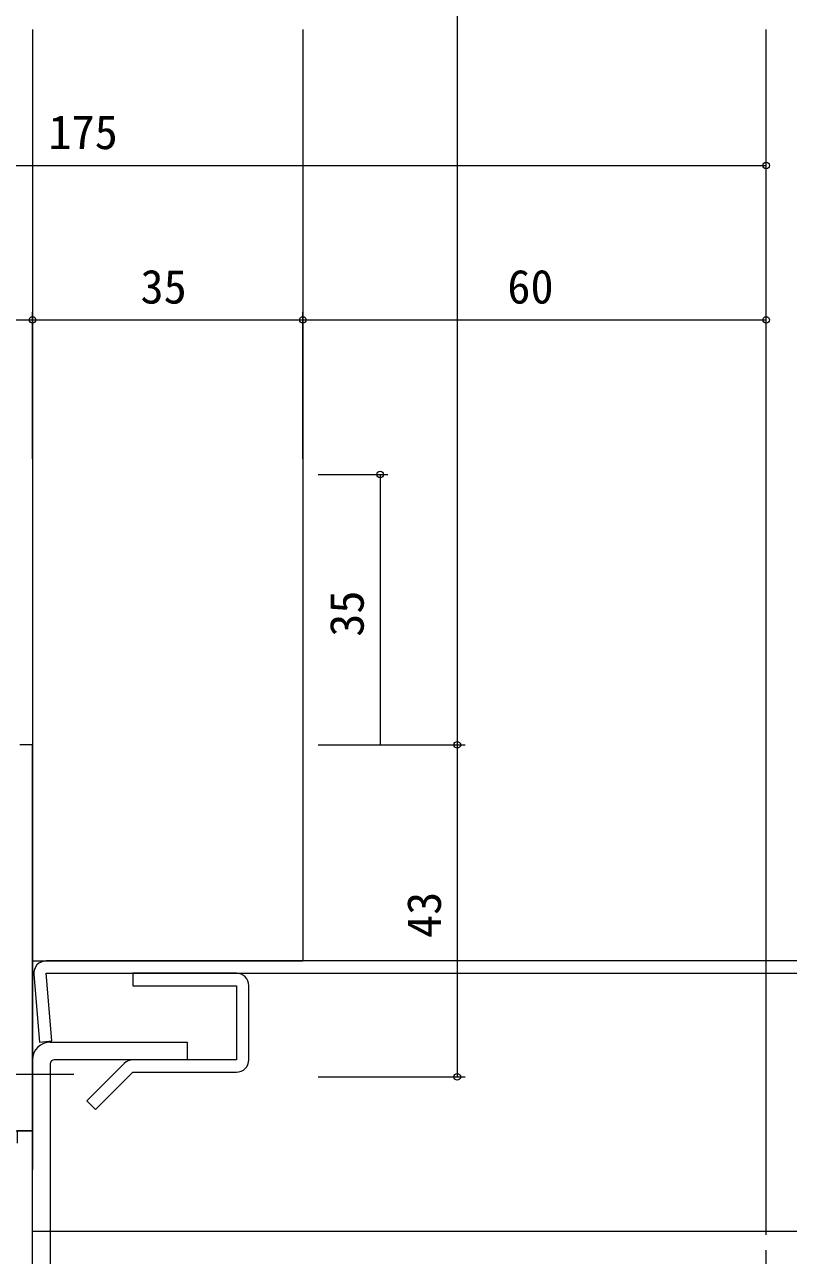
# Model space of a CAD drawing. Units: millimetres, scale not verified. Extents: x -567 to 567, y -403 to 403.
# Drawn here: x -343.8 to -244.9, y -157.6 to 1.7 of the extents above; entities that cross this region are included whole.
import ezdxf
from ezdxf.enums import TextEntityAlignment as Align

# ---------------------------------------------------------------- set-up
doc = ezdxf.new("R2010")
doc.units = ezdxf.units.MM
doc.header["$LTSCALE"] = 2
doc.linetypes.add('CHAIN2', pattern=[12, 9, -1, 1, -1])
doc.linetypes.add('DASHED3', pattern=[4, 3, -1])
for name, color, linetype, lineweight in [('0-1_USER1', 2, 'Continuous', 9), ('0-2_YKK_ZWAK', 4, 'Continuous', 9), ('0-4_YKK_12', 6, 'Continuous', 9), ('0-5_YKK_13', 7, 'Continuous', 9), ('0-6_YKK_D', 3, 'Continuous', 9)]:
    doc.layers.add(name, color=color, linetype=linetype, lineweight=lineweight)
doc.styles.add('ＭＳ ゴシック', font='')
doc.styles.get('ＭＳ ゴシック').set_extended_font_data('MS Gothic')

msp = doc.modelspace()

# ---------------------------------------------------------------- linework, layer by layer
at = {"layer": '0-1_USER1'}
for p, q in [((-342.726, 1.131), (-342.726, -146.5)), ((-307.726, 1.131), (-307.726, -119.5)), ((-247.726, -154.5), (-247.726, 1.131)), ((-342.726, -119.5), (-307.726, -119.5))]:
    msp.add_line(p, q, dxfattribs=at)
at = {"layer": '0-1_USER1', "linetype": 'DASHED3'}
msp.add_line((-247.726, -250.943), (-247.726, -154.5), dxfattribs=at)
at = {"layer": '0-2_YKK_ZWAK'}
for p, q in [((-212.726, -119.5), (-340.98, -119.5)), ((-314.726, -132.3), (-314.726, -122.7)), ((-322.726, -132.3), (-339.926, -132.3))]:
    msp.add_line(p, q, dxfattribs=at)
at = {"layer": '0-2_YKK_ZWAK', "linetype": 'CHAIN2'}
msp.add_line((-337.373, -134.2), (-352.056, -134.2), dxfattribs=at)
at = {"layer": '0-2_YKK_ZWAK'}
for points in [[(-342.574, -121.239), (-341.807, -130), (-340.213, -129.861), (-340.98, -121.1), (-212.726, -121.1)], [(-316.326, -121.1), (-329.726, -121.1), (-329.726, -122.7), (-316.326, -122.7), (-316.326, -132.3), (-329.726, -132.3)], [(-340.426, -130), (-322.726, -130), (-322.726, -132.3)], [(-340.426, -132.8), (-340.426, -170), (-342.726, -170), (-342.726, -132.3)], [(-330.857, -132.769), (-335.692, -137.603), (-334.561, -138.735)], [(-334.561, -138.735), (-329.726, -133.9), (-316.326, -133.9)]]:
    msp.add_lwpolyline(points, dxfattribs=at)
for centre, radius, start, end in [((-340.98, -121.1), 1.6, 90, 185), ((-316.326, -122.7), 1.6, 0, 90), ((-340.426, -132.3), 2.3, 90, 180), ((-339.926, -132.8), 0.5, 90, 180), ((-329.726, -133.9), 1.6, 90, 135), ((-316.326, -132.3), 1.6, 270, 0)]:
    msp.add_arc(centre, radius, start, end, dxfattribs=at)
at = {"layer": '0-4_YKK_12'}
for p, q in [((-287.726, 112.201), (-287.726, -91.5)), ((-247.726, -54.5), (-247.726, -15.5)), ((-422.726, -16.5), (-247.726, -16.5)), ((-412.726, -36.5), (-342.726, -36.5)), ((-342.726, -54.5), (-342.726, -35.5)), ((-342.726, -54.5), (-342.726, -35.5)), ((-342.726, -36.5), (-307.726, -36.5)), ((-307.726, -54.5), (-307.726, -35.5)), ((-307.726, -54.5), (-307.726, -35.5)), ((-307.726, -36.5), (-247.726, -36.5)), ((-247.726, -54.5), (-247.726, -35.5)), ((-305.726, -56.5), (-296.726, -56.5)), ((-297.726, -56.5), (-297.726, -91.5)), ((-305.726, -91.5), (-286.726, -91.5)), ((-305.726, -91.5), (-286.726, -91.5)), ((-287.726, -91.5), (-287.726, -134.5)), ((-305.726, -134.5), (-286.726, -134.5))]:
    msp.add_line(p, q, dxfattribs=at)
for centre in [(-247.726, -16.5), (-342.726, -36.5), (-342.726, -36.5), (-307.726, -36.5), (-307.726, -36.5), (-247.726, -36.5), (-297.726, -56.5), (-287.726, -91.5), (-287.726, -91.5), (-287.726, -134.5)]:
    msp.add_circle(centre, 0.425, dxfattribs=at)
at = {"layer": '0-5_YKK_13'}
for points in [[(-346.268, -141.5), (-342.726, -141.5), (-342.726, -91.5), (-344.356, -91.5)], [(-342.726, -194.5), (-342.726, -141.5), (-344.726, -141.5), (-344.726, -143.1)]]:
    msp.add_lwpolyline(points, dxfattribs=at)
at = {"layer": '0-6_YKK_D'}
msp.add_line((-342.726, -154.5), (-227.726, -154.5), dxfattribs=at)

# ---------------------------------------------------------------- texts
at = {"layer": '0-4_YKK_12', "style": 'ＭＳ ゴシック'}
for s, p in [('175', (-340.666, -15.7)), ('35', (-328.746, -35.7)), ('60', (-281.246, -35.7))]:
    msp.add_text(s, height=4.399, dxfattribs=at).set_placement(p, align=Align.BOTTOM_LEFT)
for s, p in [('35', (-298.526, -77.52)), ('43', (-288.526, -116.52))]:
    msp.add_text(s, height=4.399, rotation=90, dxfattribs=at).set_placement(p, align=Align.BOTTOM_LEFT)

doc.saveas('drawing.dxf')
